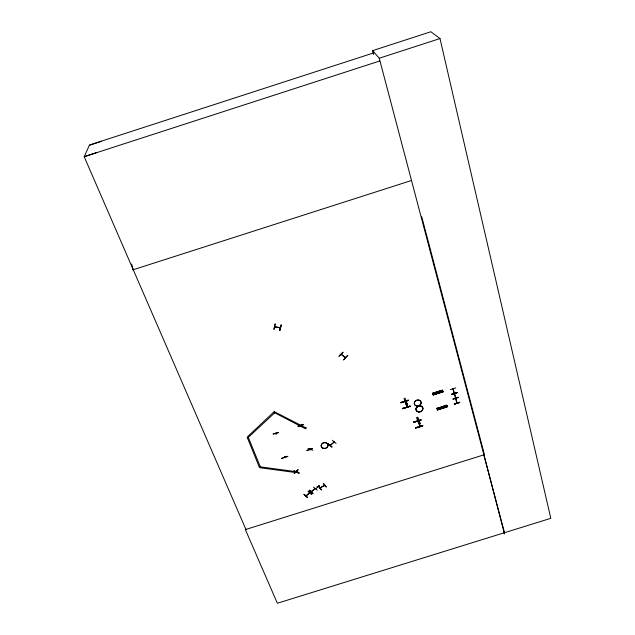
<?xml version="1.0" encoding="UTF-8"?>
<svg xmlns="http://www.w3.org/2000/svg" width="635" height="635" viewBox="0 0 635 635"><rect width="100%" height="100%" fill="white"/><g stroke="black" fill="none" stroke-linecap="round" stroke-linejoin="round"><path stroke-width="0.95" d="M310.499 449.397L310.245 449.834M296.196 471.884L297.053 471.694M296.577 471.622L296.608 472.218L296.759 471.329M345.075 357.473L341.074 354.433M341.273 354.06L345.345 357.529M298.982 473.234C291.378 470.575 292.798 469.979 299.101 472.845M299.093 473.043L294.251 470.94M320.516 487.863L320.397 487.386M285.25 457.113L285.131 456.811M309.443 449.104L309.658 449.532L309.443 448.794M247.261 437.451L259.31 467.185L260.342 466.868L296.386 471.718L296.156 472.599L260.128 467.757L260.318 466.606M331.93 447.008L328.001 443.968M273.963 329.248L275.011 324.017M273.939 329.359L275.288 323.953M275.32 326.771L274.693 326.85L275.296 326.596M279.987 327.589L280.289 327.676M281.122 325.009L279.821 330.446L281.154 325.017M279.821 330.446L281.194 325.136M328.192 443.778L331.97 447L328.017 443.928M312.753 493.617L309.388 490.133L312.928 493.451M309.388 490.299L312.92 493.474M307.554 497.642L304.038 494.292L307.586 497.451M304.038 494.467L307.618 497.626M321.381 489.839L318.579 486.029M310.023 449.675L310.317 449.302M330.39 444.698L330.581 444.857M334.24 442.039L334.042 441.611M305.856 495.911L309.697 492.562M309.412 492.776L309.539 493.292L309.991 492.943M311.499 491.212L311.674 491.379M315.174 488.363L314.952 488.775M311.134 491.426L311.333 491.942L315.301 488.474M307.951 448.358L312.872 450.239M310.436 449.08L310.023 449.778L310.261 449.358M296.823 471.638L296.775 472.035M260.342 466.868L248.317 437.372L247.515 436.753L274.376 411.48M275.788 433.602L276.161 433.943L275.78 433.499M319.984 487.95L324.612 485.346M320.572 487.855L320.318 487.378M320.08 487.751L324.707 485.497M273.78 412.313L305.562 428.823L306.118 427.768M285.21 457.176L285.044 456.74M309.705 449.04L309.864 449.366M454.112 392.954L454.255 393.462M454.652 394.105L454.319 393.716M455.573 398.304C455.39 396.161 456.668 401.526 455.509 397.518M455.755 398.177L453.239 389.12M455.962 398.899L455.859 398.502M330.081 445.302L334.169 442.103M306.324 495.8L306.07 495.363M305.943 496.11L309.951 492.998L309.816 492.53M311.198 491.752L315.055 488.394M296.839 472.083L296.839 471.305M274.78 326.374L274.701 326.874L280.4 327.882M279.86 327.589L280.503 327.708L274.757 326.652M305.911 495.76L306.118 495.673M338.915 356.156L342.932 352.187M339.106 356.291L343.098 352.322M344.988 357.037L344.765 357.18M343.559 359.87C350.695 352.52 347.623 355.259 343.535 359.839M297.918 469.876L294.172 473.432L298.085 469.987M317.706 486.767C317.524 486.854 317.071 487.339 317.659 486.672M315.825 488.72L319.603 485.402M247.277 437.706L248.317 437.372L274.582 412.948M334.193 442.047L330.295 445.405L330.049 444.952M332.351 440.261L336.09 443.508M313.523 487.124L317.254 490.133M311.539 491.482L311.087 491.53M324.636 485.561L324.556 485.037M323.493 483.418L326.311 487.093L323.294 483.521M318.373 486.331L321.429 489.847M308.189 491.244L311.745 494.403M320.151 488.061L320 487.553M89.344 145.336L101.608 141.272M96.957 152.479L84.193 156.71L245.928 529.415L245.364 529.59L484.434 454.668L421.743 216.749M373.618 54.467L372.602 50.641L430.879 31.75L439.992 38.56L550.807 518.319L277.36 603.25L245.348 529.542L245.904 529.368M373.793 52.872L89.487 145.018L84.193 156.71L379.682 61.008M372.602 50.641L379.254 58.229L439.992 38.56M132.588 269.938L411.48 180.507M400.891 402.415L408.154 400.153L408.281 400.542L401.018 402.804L400.891 402.415L401.026 402.828M400.947 402.582L408.202 400.288M400.971 402.677L408.226 400.383M455.755 387.906L450.382 389.604M453.239 388.882L453.104 389.358L453.065 388.525M405.94 403.963L407.075 403.614L407.21 404.058L406.075 404.416L403.987 398.407M402.701 408.329L402.836 408.75L402.701 408.329L409.94 406.082M402.757 408.495L409.988 406.209M402.78 408.591L410.004 406.305M402.828 408.718L410.067 406.471L409.932 406.051L410.067 406.471M454.192 392.676L454.438 393.406L454.001 392.732M451.723 394.51L456.954 392.438L457.097 392.843L451.66 394.359L457.089 392.827M451.612 394.168L456.962 392.446M455.533 398.248L454.565 393.748M452.922 398.963C452.572 399.852 457.24 396.978 458.279 397.32M452.977 399.113L458.375 397.605M459.7 402.495C443.373 407.805 470.614 398.439 454.374 404.177M459.645 402.288L454.239 403.773M413.822 422.148L421.068 420.132L413.893 422.362L413.766 421.981L420.942 419.751M413.845 422.227L420.934 419.719L421.068 420.132M418.711 423.394L419.759 423.061M419.854 423.124L418.687 423.434L418.552 422.997L419.671 422.64L419.981 423.569L418.862 423.918L416.536 417.433M415.584 428.006L422.791 425.918L415.631 428.141L415.504 427.752L422.648 425.506L422.791 425.918M278.543 432.475L273.09 434.046L278.559 432.633M298.14 426.355L303.522 424.688M301.006 425.648L300.919 426.077L300.974 425.561M287.79 456.422C277.598 459.724 281.305 458.526 287.766 456.263M312.412 448.699C302.681 451.58 307.348 450.548 312.372 448.516M432.895 393.692L432.76 393.176L432.903 393.708L442.643 390.731L442.5 390.2L432.768 393.232L433.173 394.756L442.912 391.811L442.46 390.184L432.816 393.406M432.76 393.271L442.508 390.263M432.856 393.565L442.635 390.7L432.848 393.533M433.006 394.16L432.959 393.66M442.952 391.946L433.229 394.954L433.086 394.462L442.817 391.446L442.96 391.97L442.817 391.438M433.118 394.573L442.833 391.509M442.873 391.644L433.181 394.779M442.635 408.202L442.198 406.622C443.96 405.106 443.73 410.218 443.174 406.321M444.476 407.638L444.048 406.051L445.056 405.821M446.111 407.138L445.683 405.559L446.659 405.257L446.834 405.797L446.699 405.32L437.047 408.313L437.459 409.805L447.096 406.805L446.659 405.257M446.754 405.479L437.134 408.583L446.794 405.67M437.126 408.559L446.699 405.273M437.158 408.726L446.834 405.773M437.285 409.186L437.245 408.702M437.364 409.488L447.016 406.511L447.151 407.019L437.507 409.972L437.364 409.488L437.507 409.956M437.396 409.599L447.024 406.567M437.444 409.734L447.016 406.543M275.153 326.962L275.185 326.446M324.239 485.735L324.104 485.235M284.837 456.541L285.028 457.232L284.877 456.835M300.895 426.069L300.712 425.331M456.938 402.598L457.089 403.034L456.819 402.328M454.215 393.406L452.874 388.588M274.653 326.882L274.645 326.406M274.407 411.726L306.157 428.014M296.235 471.916L296.601 472.178L296.283 471.456M297.902 469.876L294.346 473.416M273.812 412.552L274.606 413.194M300.871 426.093L300.895 425.275M311.698 494.292L308.134 491.125L311.666 494.3M318.587 486.013L321.373 489.704M453.08 389.279L452.85 388.699M454.406 394.144L454.168 393.565M454.303 393.089L454.589 393.74M453.961 392.803L454.319 393.827M455.366 397.954L455.779 399.066L455.573 398.716M456.882 402.36L456.875 403.114L456.628 402.384M503.753 532.162L504.531 533.932L483.87 454.85M441.5 390.549L441.881 392.025M439.825 390.985L440.238 392.533M438.975 391.319L439.356 392.803M445.429 407.273L445.024 405.757M437.983 391.62L438.372 393.105M417.568 417.108L419.981 423.569M417.679 417.481L419.933 423.545M418.743 420.87L420.338 426.26M418.441 420.965L420.037 426.331M300.958 425.609L301.109 426.014L300.99 425.355M405.027 398.074L407.21 404.058L406.9 403.138L405.773 403.495L406.075 404.416M405.924 401.288L407.646 406.964M433.086 394.422L433.229 394.938M408.146 400.129L408.281 400.542M413.766 421.981L413.901 422.394M415.639 428.165L415.504 427.752L422.727 425.752M418.6 423.013L418.862 423.918M131.588 264.057L133.239 269.732M455.835 398.55L457.065 402.955M455.652 398.605L456.74 402.717M438.023 407.964L438.436 409.48M433.745 392.914L434.165 394.454M379.254 58.229L504.46 532.749M333.637 441.889L333.78 442.389M317.309 486.481L317.595 487.204L317.183 486.6M310.261 449.016L310.174 449.509M309.975 449.382L310.023 449.778M309.84 449.477L309.721 449.064M314.769 488.617L314.897 489.133M306.205 495.419L306.316 495.848M305.792 495.586L305.832 495.935M279.884 327.35L279.924 327.851L279.837 327.414M296.148 471.583L296.235 471.98M276.003 433.237L276.161 433.943M275.931 433.149L275.971 433.999L275.749 433.213M438.269 392.112C438.769 393.47 439.444 391.033 438.269 392.112M442.5 407.162C443 408.495 443.682 406.106 442.5 407.162M303.451 424.505L298.061 426.172L303.451 424.505M440.841 390.747L441.254 392.295L440.841 390.747M405.622 401.383L407.337 407.051L405.622 401.383M437.19 408.75L437.047 408.218L437.19 408.734M416.782 406.067A3.493 2.961 -20.1 0 0 421.053 402.042A3.493 2.961 -20.1 0 0 415.338 401.145A3.493 2.961 -20.1 0 0 416.782 406.067M416.743 405.948A3.485 2.953 -20.1 0 0 421.005 401.923A3.485 2.953 -20.1 0 0 415.298 401.034A3.485 2.953 -20.1 0 0 416.743 405.948M418.521 411.932A3.477 2.937 -20 0 0 422.783 407.932A3.477 2.937 -20 0 0 417.092 407.051A3.477 2.937 -20 0 0 418.521 411.932M418.481 411.821A3.477 2.937 -20 0 0 422.735 407.813A3.477 2.937 -20 0 0 417.044 406.932A3.477 2.937 -20 0 0 418.481 411.821A3.469 2.929 -20 0 0 422.727 407.813A3.469 2.929 -20 0 0 417.052 406.932A3.469 2.929 -20 0 0 418.481 411.813M322.953 448.199A3.453 2.905 -11.6 0 0 328.017 445.246A3.453 2.905 -11.6 0 0 322.778 443.151A3.453 2.905 -11.6 0 0 322.953 448.199A3.445 2.897 -11.6 0 0 328.009 445.246A3.445 2.897 -11.6 0 0 322.786 443.159A3.445 2.897 -11.6 0 0 322.961 448.191"/></g></svg>
